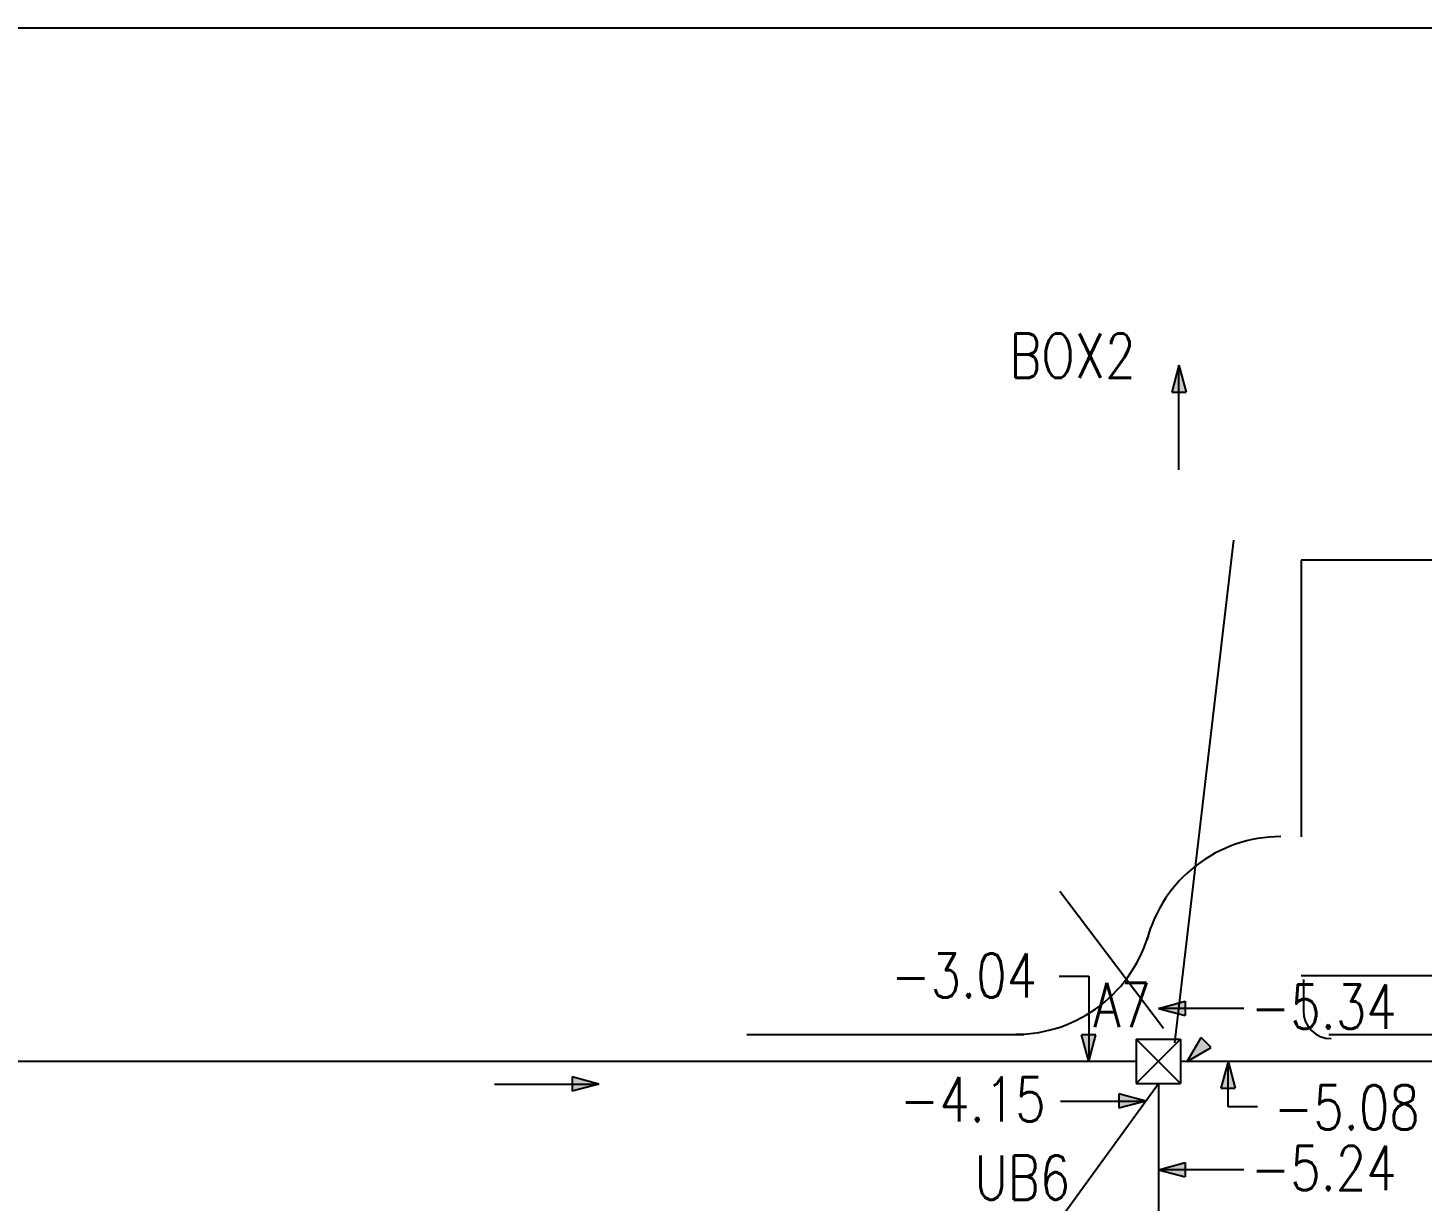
# Model space of a CAD drawing. Extents: x -40736 to 716455, y -65544 to 37405.
# Drawn here: x 356484 to 361520, y -30848 to -26611 of the extents above; entities that cross this region are included whole.
import ezdxf

# ---------------------------------------------------------------- set-up
doc = ezdxf.new("R2010")
doc.units = 0
doc.header["$LTSCALE"] = 600
doc.header["$MEASUREMENT"] = 0
doc.layers.get('0').update_dxf_attribs({"linetype": 'CONTINUOUS'})
doc.layers.add('底圖', color=253, linetype='CONTINUOUS')
doc.styles.add('SUNG', font='txt.shx', dxfattribs={"width": 0.8, "bigfont": 'chineset.shx'})

msp = doc.modelspace()

# ---------------------------------------------------------------- linework, layer by layer
msp.add_lwpolyline([(324704.44569, -26610.60172), (367926.3973, -26610.60172), (367926.3973, -65543.50649), (324704.44569, -65543.50649)], close=True)
at = {"layer": '底圖', "color": 253}
for p, q in [((360641.64599, -27829.12373), (360615.76408, -27925.71631)), ((360641.64599, -28206.28281), (360641.64599, -27829.12373)), ((360641.64599, -27829.12373), (360667.52789, -27925.71631)), ((360615.76408, -27925.71631), (360667.52789, -27925.71631)), ((360839.43796, -28461.18689), (360625.8441, -30275.9056)), ((364083.13462, -28532.4298), (361083.13462, -28532.4298)), ((361083.13462, -28532.4298), (361083.13462, -29532.4298)), ((360211.9949, -29728.82277), (360585.79155, -30222.53393)), ((360209.5667, -30035.1337), (360316.28668, -30035.1337)), ((360316.28668, -30035.1337), (360316.28668, -30343.32065)), ((361083.13462, -30032.4298), (364083.13462, -30032.4298)), ((361091.29137, -30047.89984), (361091.29137, -30160.89984)), ((360567.90038, -30151.56917), (360664.49296, -30125.68727)), ((360567.90038, -30151.56917), (360664.49296, -30177.45108)), ((360876.08732, -30151.56917), (360567.90038, -30151.56917)), ((360664.49296, -30125.68727), (360664.49296, -30177.45108)), ((359081.72733, -30245.4298), (360083.13462, -30245.4298)), ((360342.16858, -30246.72806), (360290.40477, -30246.72806)), ((360316.28668, -30343.32065), (360290.40477, -30246.72806)), ((360316.28668, -30343.32065), (360342.16858, -30246.72806)), ((360487.90038, -30263.32065), (360647.90038, -30263.32065)), ((360487.90038, -30423.32065), (360647.90038, -30263.32065)), ((360647.90038, -30423.32065), (360487.90038, -30263.32065)), ((360487.90038, -30263.32065), (360487.90038, -30423.32065)), ((360647.90038, -30263.32065), (360647.90038, -30423.32065)), ((360671.96151, -30343.32065), (360721.96151, -30256.7181)), ((360758.56405, -30293.32065), (360721.96151, -30256.7181)), ((361183.13462, -30245.4298), (363983.13462, -30245.4298)), ((360671.96151, -30343.32065), (360758.56405, -30293.32065)), ((360487.90038, -30343.32065), (334571.29137, -30343.32065)), ((364436.29137, -30343.32065), (360647.90038, -30343.32065)), ((360819.51408, -30343.32065), (360793.63218, -30439.91323)), ((360819.51408, -30507.13725), (360819.51408, -30343.32065)), ((360819.51408, -30343.32065), (360845.39599, -30439.91323)), ((358450.4466, -30399.16185), (358450.4466, -30450.92565)), ((358547.03918, -30425.04375), (358450.4466, -30399.16185)), ((358169.8801, -30425.04375), (358547.03918, -30425.04375)), ((358547.03918, -30425.04375), (358450.4466, -30450.92565)), ((359971.29137, -31243.32065), (360567.90038, -30423.32065)), ((360521.97078, -30486.44787), (360425.37819, -30460.56597)), ((360425.37819, -30460.56597), (360425.37819, -30512.32978)), ((360487.90038, -30423.32065), (360647.90038, -30423.32065)), ((360567.90038, -30423.32065), (360567.90038, -43681.55583)), ((360793.63218, -30439.91323), (360845.39599, -30439.91323)), ((360213.78383, -30486.44787), (360521.97078, -30486.44787)), ((360521.97078, -30486.44787), (360425.37819, -30512.32978)), ((360926.23406, -30507.13725), (360819.51408, -30507.13725)), ((360567.90038, -30734.4126), (360664.49296, -30708.53069)), ((360664.49296, -30708.53069), (360664.49296, -30760.2945)), ((360567.90038, -30734.4126), (360664.49296, -30760.2945)), ((360876.08732, -30734.4126), (360567.90038, -30734.4126))]:
    msp.add_line(p, q, dxfattribs=at)
for centre, radius, start, end in [((361009.98616, -30031.28896), 500, 90, 165.40831515), ((360052.42601, -29745.26087), 500, 270, 345.40831515), ((361191.29137, -30160.89984), 100, 180, 270)]:
    msp.add_arc(centre, radius, start, end, dxfattribs=at)
for points in [[(360615.76408, -27925.71631), (360667.52789, -27925.71631), (360641.64599, -27829.12373)], [(360664.49296, -30125.68727), (360664.49296, -30177.45108), (360567.90038, -30151.56917)], [(360342.16858, -30246.72806), (360290.40477, -30246.72806), (360316.28668, -30343.32065)], [(360758.56405, -30293.32065), (360721.96151, -30256.7181), (360671.96151, -30343.32065)], [(360793.63218, -30439.91323), (360845.39599, -30439.91323), (360819.51408, -30343.32065)], [(358450.4466, -30399.16185), (358450.4466, -30450.92565), (358547.03918, -30425.04375)], [(360425.37819, -30460.56597), (360425.37819, -30512.32978), (360521.97078, -30486.44787)], [(360664.49296, -30708.53069), (360664.49296, -30760.2945), (360567.90038, -30734.4126)]]:
    msp.add_solid(points, dxfattribs=at)

# ---------------------------------------------------------------- texts
at = {"layer": '底圖', "color": 253, "style": 'SUNG', "width": 0.8}
for s, p in [('BOX2', (360029.98888, -27874.48984)), ('-3.04', (359602.57661, -30112.93458)), ('A7', (360332.31547, -30219.0048)), ('-5.34', (360901.47971, -30225.50031)), ('-4.15', (359633.72478, -30560.37901)), ('-5.08', (360984.65272, -30589.33637)), ('-5.24', (360901.47971, -30808.34373)), ('UB6', (359903.44518, -30842.53123))]:
    msp.add_text(s, height=160, dxfattribs=at).set_placement(p)

doc.saveas('drawing.dxf')
